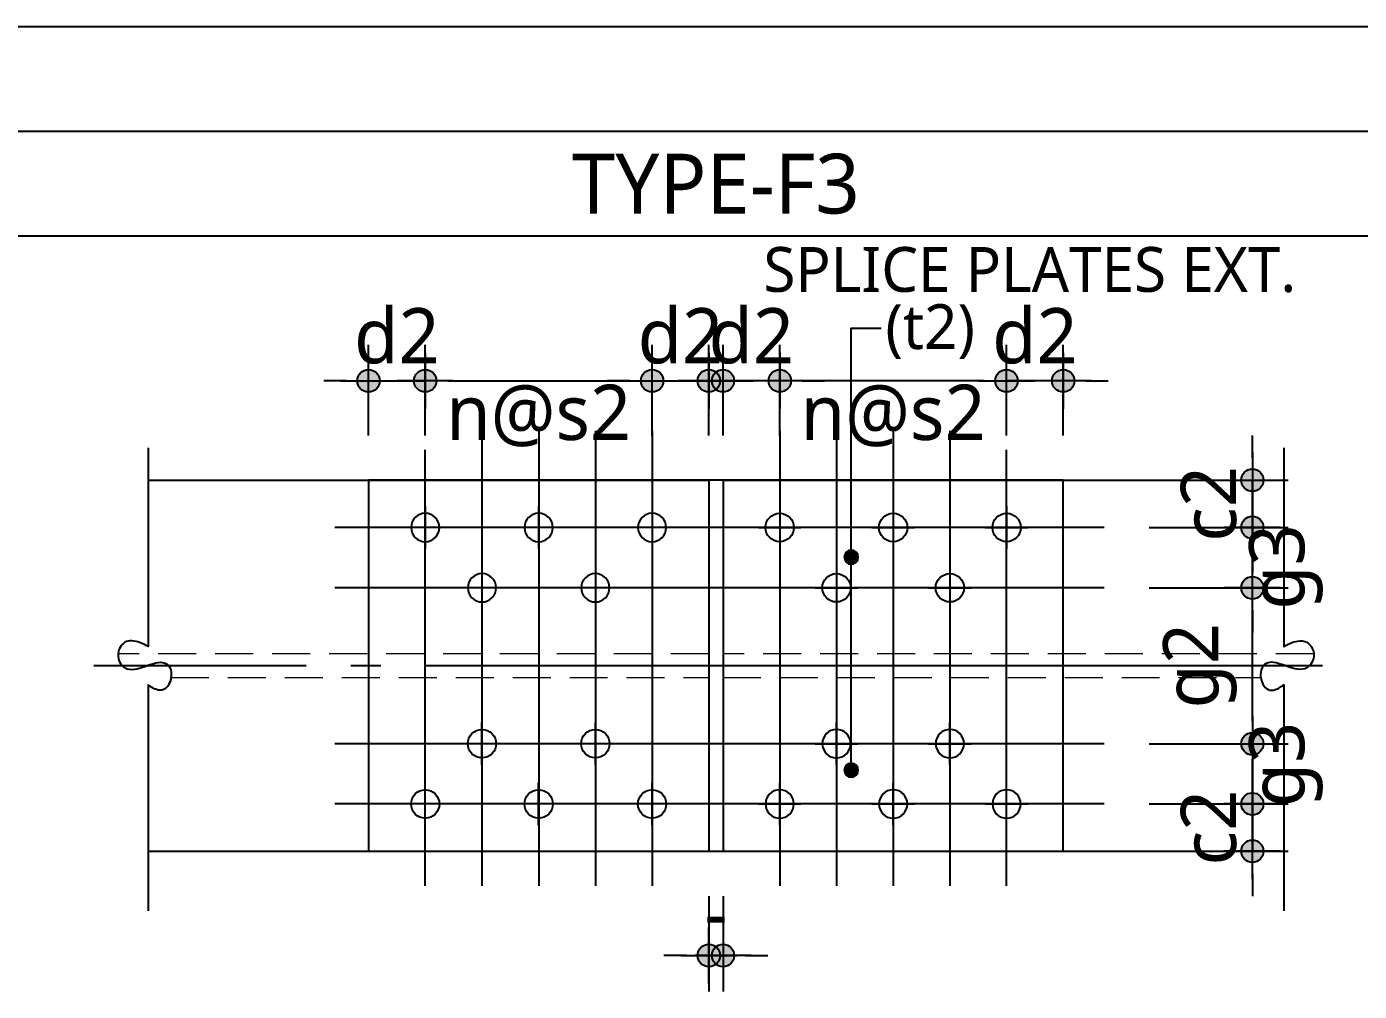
# Model space of a CAD drawing. Header units: millimetres. Extents: x 286090 to 357205, y -16350 to 13350.
# Drawn here: x 344881 to 349338, y 6129 to 9356 of the extents above; entities that cross this region are included whole.
import ezdxf
from ezdxf.enums import TextEntityAlignment as Align

# ---------------------------------------------------------------- set-up
doc = ezdxf.new("R2010")
doc.units = ezdxf.units.MM
doc.header["$LTSCALE"] = 100
doc.header["$PDSIZE"] = -1
doc.linetypes.add('CEN', pattern=[34, 30, -1.5, 1, -1.5])
doc.linetypes.add('HIDDEN', pattern=[9.525, 6.35, -3.175])
doc.layers.get('Defpoints').update_dxf_attribs({"color": 157})
for name, color, linetype in [('2.DIM', 7, 'Continuous'), ('OMM-020-NOTE', 7, 'Continuous'), ('OMM-030-DIM', 7, 'Continuous'), ('OMM-040-CEN', 1, 'CEN'), ('OMM-310-STL B&G', 3, 'Continuous')]:
    doc.layers.add(name, color=color, linetype=linetype)
doc.layers.add('HAT', color=250, linetype='Continuous', lineweight=0)
doc.styles.add('OMM', font='malgun.ttf')
doc.dimstyles.new('SKS-1', dxfattribs={"dimscale": 2, "dimtxt": 1.25, "dimasz": 0.3, "dimexe": 0.5, "dimexo": 1, "dimgap": 0.5, "dimtad": 1, "dimdec": 0, "dimzin": 1, "dimdsep": 46, "dimlunit": 6, "dimtxsty": 'OMM', "dimblk1": 'DIMDOT', "dimblk2": 'DIMDOT', "dimsah": 1, "dimcen": 0.2, "dimclrd": 2, "dimclre": 2, "dimclrt": 6, "dimadec": 0, "dimazin": 0, "dimtfac": 1, "dimtdec": 0, "dimtix": 1, "dimtmove": 1, "dimatfit": 3, "dimfxl": 1, "dimtolj": 1, "dimtzin": 0, "dimarcsym": 0})

# ---------------------------------------------------------------- blocks, each defined once
blk = doc.blocks.new('zw$4DC0')
at = {"layer": 'OMM-040-CEN'}
for p, q in [((54.7, 109.4), (54.7, 0)), ((109.4, 54.7), (0, 54.7))]:
    blk.add_line(p, q, dxfattribs=at)
at = {"layer": 'OMM-310-STL B&G'}
blk.add_circle((54.7, 54.7), 36.5, dxfattribs=at)
blk = doc.blocks.new('DIMDOT')
at = {"layer": '2.DIM'}
h = blk.add_hatch(color=6, dxfattribs=at)
edge = h.paths.add_edge_path()
edge.add_arc((0, 0), 0.5, 0, 360)
at = {"layer": '2.DIM', "color": 1}
for p, q in [((0, -1.25), (0, 1.25)), ((-1.25, 0), (1.25, 0))]:
    blk.add_line(p, q, dxfattribs=at)
at = {"layer": '2.DIM'}
blk.add_circle((0, 0), 0.5, dxfattribs=at)
blk = doc.blocks.new('*D52')
at = {"layer": 'Defpoints', "color": 0, "lineweight": -2, "transparency": 16777216}
for p in [(348484.9, 7838.9), (348980.3, 7838.9), (348484.9, 7680.8)]:
    blk.add_point(p, dxfattribs=at)
at = {"layer": 'OMM-030-DIM', "color": 4, "lineweight": -2, "transparency": 16777216}
for p, q in [((348980.3, 7913.9), (348980.3, 7988.9)), ((348634.9, 7838.9), (349100.3, 7838.9)), ((348980.3, 7680.8), (348980.3, 7838.9)), ((348634.9, 7680.8), (349100.3, 7680.8)), ((348980.3, 7605.8), (348980.3, 7530.8))]:
    blk.add_line(p, q, dxfattribs=at)
at = {"layer": 'OMM-030-DIM', "color": 4, "lineweight": -2, "transparency": 16777216, "xscale": 75, "yscale": 75, "zscale": 75}
for p, rotation in [((348980.3, 7838.9), 270), ((348980.3, 7680.8), 90)]:
    blk.add_blockref('DIMDOT', p, dxfattribs=dict(at, rotation=rotation))
at = {"layer": 'OMM-030-DIM', "color": 6, "transparency": 16777216, "insert": (348834.7, 7759.9), "char_height": 185, "attachment_point": 5, "rotation": 90, "style": 'OMM'}
blk.add_mtext('\\A1;c2', dxfattribs=at)
blk = doc.blocks.new('*D53')
at = {"layer": 'Defpoints', "color": 0, "lineweight": -2, "transparency": 16777216}
for p in [(348158.2, 8171.6), (348158.2, 7838.9), (348347.9, 7838.9)]:
    blk.add_point(p, dxfattribs=at)
at = {"layer": 'OMM-030-DIM', "color": 4, "lineweight": -2, "transparency": 16777216}
for p, q in [((348158.2, 7988.9), (348158.2, 8291.6)), ((348347.9, 7988.9), (348347.9, 8291.6)), ((348083.2, 8171.6), (348008.2, 8171.6)), ((348347.9, 8171.6), (348158.2, 8171.6)), ((348422.9, 8171.6), (348497.9, 8171.6))]:
    blk.add_line(p, q, dxfattribs=at)
at = {"layer": 'OMM-030-DIM', "color": 4, "lineweight": -2, "transparency": 16777216, "xscale": 75, "yscale": 75, "zscale": 75}
blk.add_blockref('DIMDOT', (348158.2, 8171.6), dxfattribs=at)
at = {"layer": 'OMM-030-DIM', "color": 4, "lineweight": -2, "transparency": 16777216, "xscale": 75, "yscale": 75, "zscale": 75, "rotation": 180}
blk.add_blockref('DIMDOT', (348347.9, 8171.6), dxfattribs=at)
at = {"layer": 'OMM-030-DIM', "color": 6, "transparency": 16777216, "insert": (348253.1, 8320.9), "char_height": 185, "attachment_point": 5, "style": 'OMM'}
blk.add_mtext('\\A1;d2', dxfattribs=at)
blk = doc.blocks.new('*D54')
at = {"layer": 'Defpoints', "color": 0, "lineweight": -2, "transparency": 16777216}
for p in [(347209.8, 8171.6), (347209.8, 7838.9), (347399.5, 7838.9)]:
    blk.add_point(p, dxfattribs=at)
at = {"layer": 'OMM-030-DIM', "color": 4, "lineweight": -2, "transparency": 16777216}
for p, q in [((347209.8, 7988.9), (347209.8, 8291.6)), ((347399.5, 7988.9), (347399.5, 8291.6)), ((347134.8, 8171.6), (347059.8, 8171.6)), ((347399.5, 8171.6), (347209.8, 8171.6)), ((347474.5, 8171.6), (347549.5, 8171.6))]:
    blk.add_line(p, q, dxfattribs=at)
at = {"layer": 'OMM-030-DIM', "color": 4, "lineweight": -2, "transparency": 16777216, "xscale": 75, "yscale": 75, "zscale": 75}
blk.add_blockref('DIMDOT', (347209.8, 8171.6), dxfattribs=at)
at = {"layer": 'OMM-030-DIM', "color": 4, "lineweight": -2, "transparency": 16777216, "xscale": 75, "yscale": 75, "zscale": 75, "rotation": 180}
blk.add_blockref('DIMDOT', (347399.5, 8171.6), dxfattribs=at)
at = {"layer": 'OMM-030-DIM', "color": 6, "transparency": 16777216, "insert": (347304.6, 8320.9), "char_height": 185, "attachment_point": 5, "style": 'OMM'}
blk.add_mtext('\\A1;d2', dxfattribs=at)
blk = doc.blocks.new('*D55')
at = {"layer": 'Defpoints', "color": 0, "lineweight": -2, "transparency": 16777216}
for p in [(347399.5, 8171.6), (347399.5, 7838.9), (348158.2, 7838.9)]:
    blk.add_point(p, dxfattribs=at)
at = {"layer": 'OMM-030-DIM', "color": 4, "lineweight": -2, "transparency": 16777216}
for p, q in [((347399.5, 7988.9), (347399.5, 8291.6)), ((348158.2, 7988.9), (348158.2, 8291.6)), ((348083.2, 8171.6), (347474.5, 8171.6))]:
    blk.add_line(p, q, dxfattribs=at)
at = {"layer": 'OMM-030-DIM', "color": 4, "lineweight": -2, "transparency": 16777216, "xscale": 75, "yscale": 75, "zscale": 75, "rotation": 180}
blk.add_blockref('DIMDOT', (347399.5, 8171.6), dxfattribs=at)
at = {"layer": 'OMM-030-DIM', "color": 4, "lineweight": -2, "transparency": 16777216, "xscale": 75, "yscale": 75, "zscale": 75}
blk.add_blockref('DIMDOT', (348158.2, 8171.6), dxfattribs=at)
at = {"layer": 'OMM-030-DIM', "color": 6, "transparency": 16777216, "insert": (347778.9, 8054.6), "char_height": 185, "attachment_point": 5, "style": 'OMM'}
blk.add_mtext('\\A1;n@s2', dxfattribs=at)
blk = doc.blocks.new('*D56')
at = {"layer": 'Defpoints', "color": 0, "lineweight": -2, "transparency": 16777216}
for p in [(346213.9, 8171.6), (346024.2, 7838.9), (346213.9, 7838.9)]:
    blk.add_point(p, dxfattribs=at)
at = {"layer": 'OMM-030-DIM', "color": 4, "lineweight": -2, "transparency": 16777216}
for p, q in [((346024.2, 7988.9), (346024.2, 8291.6)), ((346213.9, 7988.9), (346213.9, 8291.6)), ((345949.2, 8171.6), (345874.2, 8171.6)), ((346024.2, 8171.6), (346213.9, 8171.6)), ((346288.9, 8171.6), (346363.9, 8171.6))]:
    blk.add_line(p, q, dxfattribs=at)
at = {"layer": 'OMM-030-DIM', "color": 4, "lineweight": -2, "transparency": 16777216, "xscale": 75, "yscale": 75, "zscale": 75}
blk.add_blockref('DIMDOT', (346024.2, 8171.6), dxfattribs=at)
at = {"layer": 'OMM-030-DIM', "color": 4, "lineweight": -2, "transparency": 16777216, "xscale": 75, "yscale": 75, "zscale": 75, "rotation": 180}
blk.add_blockref('DIMDOT', (346213.9, 8171.6), dxfattribs=at)
at = {"layer": 'OMM-030-DIM', "color": 6, "transparency": 16777216, "insert": (346119, 8320.9), "char_height": 185, "attachment_point": 5, "style": 'OMM'}
blk.add_mtext('\\A1;d2', dxfattribs=at)
blk = doc.blocks.new('*D57')
at = {"layer": 'Defpoints', "color": 0, "lineweight": -2, "transparency": 16777216}
for p in [(347162.3, 8171.6), (346972.6, 7838.9), (347162.3, 7838.9)]:
    blk.add_point(p, dxfattribs=at)
at = {"layer": 'OMM-030-DIM', "color": 4, "lineweight": -2, "transparency": 16777216}
for p, q in [((346972.6, 7988.9), (346972.6, 8291.6)), ((347162.3, 7988.9), (347162.3, 8291.6)), ((346897.6, 8171.6), (346822.6, 8171.6)), ((346972.6, 8171.6), (347162.3, 8171.6)), ((347237.3, 8171.6), (347312.3, 8171.6))]:
    blk.add_line(p, q, dxfattribs=at)
at = {"layer": 'OMM-030-DIM', "color": 4, "lineweight": -2, "transparency": 16777216, "xscale": 75, "yscale": 75, "zscale": 75}
blk.add_blockref('DIMDOT', (346972.6, 8171.6), dxfattribs=at)
at = {"layer": 'OMM-030-DIM', "color": 4, "lineweight": -2, "transparency": 16777216, "xscale": 75, "yscale": 75, "zscale": 75, "rotation": 180}
blk.add_blockref('DIMDOT', (347162.3, 8171.6), dxfattribs=at)
at = {"layer": 'OMM-030-DIM', "color": 6, "transparency": 16777216, "insert": (347067.5, 8320.9), "char_height": 185, "attachment_point": 5, "style": 'OMM'}
blk.add_mtext('\\A1;d2', dxfattribs=at)
blk = doc.blocks.new('*D58')
at = {"layer": 'Defpoints', "color": 0, "lineweight": -2, "transparency": 16777216}
for p in [(346972.6, 8171.6), (346213.9, 7838.9), (346972.6, 7838.9)]:
    blk.add_point(p, dxfattribs=at)
at = {"layer": 'OMM-030-DIM', "color": 4, "lineweight": -2, "transparency": 16777216}
for p, q in [((346213.9, 7988.9), (346213.9, 8291.6)), ((346972.6, 7988.9), (346972.6, 8291.6)), ((346288.9, 8171.6), (346897.6, 8171.6))]:
    blk.add_line(p, q, dxfattribs=at)
at = {"layer": 'OMM-030-DIM', "color": 4, "lineweight": -2, "transparency": 16777216, "xscale": 75, "yscale": 75, "zscale": 75, "rotation": 180}
blk.add_blockref('DIMDOT', (346213.9, 8171.6), dxfattribs=at)
at = {"layer": 'OMM-030-DIM', "color": 4, "lineweight": -2, "transparency": 16777216, "xscale": 75, "yscale": 75, "zscale": 75}
blk.add_blockref('DIMDOT', (346972.6, 8171.6), dxfattribs=at)
at = {"layer": 'OMM-030-DIM', "color": 6, "transparency": 16777216, "insert": (346593.3, 8054.6), "char_height": 185, "attachment_point": 5, "style": 'OMM'}
blk.add_mtext('\\A1;n@s2', dxfattribs=at)
blk = doc.blocks.new('*D59')
at = {"layer": 'Defpoints', "color": 0, "lineweight": -2, "transparency": 16777216}
for p in [(347162.3, 6598), (347209.8, 6598), (347162.3, 6249.5)]:
    blk.add_point(p, dxfattribs=at)
at = {"layer": 'OMM-030-DIM', "color": 4, "lineweight": -2, "transparency": 16777216}
for p, q in [((347162.3, 6448), (347162.3, 6129.5)), ((347209.8, 6448), (347209.8, 6129.5)), ((347087.3, 6249.5), (347012.3, 6249.5)), ((347209.8, 6249.5), (347162.3, 6249.5)), ((347284.8, 6249.5), (347359.8, 6249.5))]:
    blk.add_line(p, q, dxfattribs=at)
at = {"layer": 'OMM-030-DIM', "color": 4, "lineweight": -2, "transparency": 16777216, "xscale": 75, "yscale": 75, "zscale": 75}
blk.add_blockref('DIMDOT', (347162.3, 6249.5), dxfattribs=at)
at = {"layer": 'OMM-030-DIM', "color": 4, "lineweight": -2, "transparency": 16777216, "xscale": 75, "yscale": 75, "zscale": 75, "rotation": 180}
blk.add_blockref('DIMDOT', (347209.8, 6249.5), dxfattribs=at)
at = {"layer": 'OMM-030-DIM', "color": 6, "transparency": 16777216, "insert": (347186.1, 6392), "char_height": 185, "attachment_point": 5, "style": 'OMM'}
blk.add_mtext('\\A1;-', dxfattribs=at)
blk = doc.blocks.new('zw$12D2')
at = {"layer": 'OMM-030-DIM'}
h = blk.add_hatch(color=4, dxfattribs=at)
edge = h.paths.add_edge_path()
edge.add_ellipse((18.2, 18.2), major_axis=(18.2, 0), ratio=1, start_angle=0, end_angle=360)
at = {"layer": 'OMM-030-DIM', "color": 4}
blk.add_circle((18.2, 18.2, 60), 18.2, dxfattribs=at)
blk = doc.blocks.new('*D60')
at = {"layer": 'Defpoints', "color": 0, "lineweight": -2, "transparency": 16777216}
for p in [(348484.9, 7479.2), (348980.3, 7479.2), (348484.9, 6957.7)]:
    blk.add_point(p, dxfattribs=at)
at = {"layer": 'OMM-030-DIM', "color": 4, "lineweight": -2, "transparency": 16777216}
for p, q in [((348634.9, 7479.2), (349100.3, 7479.2)), ((348980.3, 7032.7), (348980.3, 7404.2)), ((348634.9, 6957.7), (349100.3, 6957.7))]:
    blk.add_line(p, q, dxfattribs=at)
at = {"layer": 'OMM-030-DIM', "color": 4, "lineweight": -2, "transparency": 16777216, "xscale": 75, "yscale": 75, "zscale": 75}
for p, rotation in [((348980.3, 7479.2), 90), ((348980.3, 6957.7), 270)]:
    blk.add_blockref('DIMDOT', p, dxfattribs=dict(at, rotation=rotation))
at = {"layer": 'OMM-030-DIM', "color": 6, "transparency": 16777216, "insert": (348805.2, 7218.5), "char_height": 185, "attachment_point": 5, "rotation": 90, "style": 'OMM'}
blk.add_mtext('\\A1;g2', dxfattribs=at)
blk = doc.blocks.new('*D61')
at = {"layer": 'Defpoints', "color": 0, "lineweight": -2, "transparency": 16777216}
for p in [(348484.9, 6957.7), (348484.9, 6756.1), (348980.3, 6756.1)]:
    blk.add_point(p, dxfattribs=at)
at = {"layer": 'OMM-030-DIM', "color": 4, "lineweight": -2, "transparency": 16777216}
for p, q in [((348980.3, 7032.7), (348980.3, 7107.7)), ((348634.9, 6957.7), (349100.3, 6957.7)), ((348980.3, 6957.7), (348980.3, 6756.1)), ((348634.9, 6756.1), (349100.3, 6756.1)), ((348980.3, 6681.1), (348980.3, 6606.1))]:
    blk.add_line(p, q, dxfattribs=at)
at = {"layer": 'OMM-030-DIM', "color": 4, "lineweight": -2, "transparency": 16777216, "xscale": 75, "yscale": 75, "zscale": 75}
for p, rotation in [((348980.3, 6957.7), 270), ((348980.3, 6756.1), 90)]:
    blk.add_blockref('DIMDOT', p, dxfattribs=dict(at, rotation=rotation))
at = {"layer": 'OMM-030-DIM', "color": 6, "transparency": 16777216, "insert": (349092.8, 6888.1), "char_height": 185, "attachment_point": 5, "rotation": 90, "style": 'OMM'}
blk.add_mtext('\\A1;g3', dxfattribs=at)
blk = doc.blocks.new('*D62')
at = {"layer": 'Defpoints', "color": 0, "lineweight": -2, "transparency": 16777216}
for p in [(348484.9, 6756.1), (348484.9, 6598), (348980.3, 6598)]:
    blk.add_point(p, dxfattribs=at)
at = {"layer": 'OMM-030-DIM', "color": 4, "lineweight": -2, "transparency": 16777216}
for p, q in [((348980.3, 6831.1), (348980.3, 6906.1)), ((348634.9, 6756.1), (349100.3, 6756.1)), ((348980.3, 6756.1), (348980.3, 6598)), ((348634.9, 6598), (349100.3, 6598)), ((348980.3, 6523), (348980.3, 6448))]:
    blk.add_line(p, q, dxfattribs=at)
at = {"layer": 'OMM-030-DIM', "color": 4, "lineweight": -2, "transparency": 16777216, "xscale": 75, "yscale": 75, "zscale": 75}
for p, rotation in [((348980.3, 6756.1), 270), ((348980.3, 6598), 90)]:
    blk.add_blockref('DIMDOT', p, dxfattribs=dict(at, rotation=rotation))
at = {"layer": 'OMM-030-DIM', "color": 6, "transparency": 16777216, "insert": (348834.7, 6677.1), "char_height": 185, "attachment_point": 5, "rotation": 90, "style": 'OMM'}
blk.add_mtext('\\A1;c2', dxfattribs=at)
blk = doc.blocks.new('*D63')
at = {"layer": 'Defpoints', "color": 0, "lineweight": -2, "transparency": 16777216}
for p in [(348484.9, 7680.8), (348980.3, 7680.8), (348484.9, 7479.2)]:
    blk.add_point(p, dxfattribs=at)
at = {"layer": 'OMM-030-DIM', "color": 4, "lineweight": -2, "transparency": 16777216}
for p, q in [((348980.3, 7755.8), (348980.3, 7830.8)), ((348634.9, 7680.8), (349100.3, 7680.8)), ((348980.3, 7479.2), (348980.3, 7680.8)), ((348634.9, 7479.2), (349100.3, 7479.2)), ((348980.3, 7404.2), (348980.3, 7329.2))]:
    blk.add_line(p, q, dxfattribs=at)
at = {"layer": 'OMM-030-DIM', "color": 4, "lineweight": -2, "transparency": 16777216, "xscale": 75, "yscale": 75, "zscale": 75}
for p, rotation in [((348980.3, 7680.8), 270), ((348980.3, 7479.2), 90)]:
    blk.add_blockref('DIMDOT', p, dxfattribs=dict(at, rotation=rotation))
at = {"layer": 'OMM-030-DIM', "color": 6, "transparency": 16777216, "insert": (349092.8, 7548.8), "char_height": 185, "attachment_point": 5, "rotation": 90, "style": 'OMM'}
blk.add_mtext('\\A1;g3', dxfattribs=at)

msp = doc.modelspace()

# ---------------------------------------------------------------- linework, layer by layer
at = {"layer": 'HAT', "linetype": 'HIDDEN', "ltscale": 0.2, "elevation": -60}
for points in [[(347162.3, 7258.8), (345186.6, 7258.8)], [(349185.5, 7258.8), (347209.8, 7258.8)], [(345363.5, 7179.2), (347162.3, 7179.2)], [(347209.8, 7179.2), (349008.6, 7179.2)]]:
    msp.add_lwpolyline(points, dxfattribs=at)
at = {"layer": 'OMM-030-DIM'}
for p, q in [((317004.7, 9355.9, -60), (351904.7, 9355.9, -60)), ((323592.9, 9005.9, -60), (351904.7, 9005.9, -60)), ((317004.7, 8655.9, -60), (351904.7, 8655.9, -60))]:
    msp.add_line(p, q, dxfattribs=at)
at = {"layer": 'OMM-030-DIM', "color": 4, "elevation": -60}
for points in [[(347638.5, 6869.2), (347638.5, 8347.8), (347738.4, 8347.8)], [(345286.7, 7947.1), (345286.7, 7282.7), (345280.4, 7286.2), (345274.6, 7289.1), (345267, 7292.6), (345261.6, 7294.8), (345252.8, 7297.9), (345246.5, 7299.8), (345239.3, 7301.2), (345232.6, 7301.9), (345225.6, 7301.9), (345220.4, 7301), (345215, 7299.3), (345209.6, 7297), (345204.3, 7293.2), (345200.3, 7289.6), (345196.2, 7284.9), (345194.1, 7281.6), (345191.3, 7276.5), (345189.2, 7271.5), (345187.8, 7266.1), (345186.7, 7259.8), (345186.3, 7253.6), (345186.7, 7249), (345187.8, 7242.5), (345189.4, 7236.6), (345192.7, 7229.5), (345196.1, 7224.2), (345200.4, 7219), (345204.6, 7214.9), (345212, 7210.3), (345216.8, 7208.5), (345225.1, 7206.5), (345234, 7206), (345241.7, 7206.6), (345250.1, 7208.4), (345257.4, 7210.3), (345265, 7212.6), (345275.8, 7216.3), (345283.4, 7219), (345292.8, 7222.3), (345302.3, 7225.4), (345312.1, 7228), (345321.2, 7229.6), (345328.9, 7230), (345339.2, 7228.5), (345346.1, 7225.7), (345350.9, 7222.6), (345354.6, 7218.8), (345357.9, 7214.3), (345361.3, 7207.2), (345362.5, 7203.5), (345363.7, 7196.9), (345364.3, 7189.2), (345364, 7183.4), (345363.4, 7178.5), (345362.5, 7174), (345360.4, 7166.1), (345358.1, 7160), (345355.4, 7155), (345352.7, 7150.6), (345348.8, 7146), (345344.9, 7142.5), (345338.8, 7139.2), (345333.5, 7137), (345328.1, 7136.8), (345320.6, 7136.8), (345318, 7137.6), (345311.9, 7139.8), (345307.7, 7141.2), (345303.4, 7143.2), (345298.4, 7146.5), (345295.1, 7148.7), (345290.6, 7151.7), (345286.7, 7154.2), (345286.7, 6399)], [(349085.4, 7947.1), (349085.4, 7282.7), (349091.7, 7286.2), (349097.5, 7289.1), (349105.2, 7292.6), (349110.5, 7294.8), (349119.3, 7297.9), (349125.6, 7299.8), (349132.8, 7301.2), (349139.6, 7301.9), (349146.5, 7301.9), (349151.7, 7301), (349157.1, 7299.3), (349162.5, 7297), (349167.8, 7293.2), (349171.8, 7289.6), (349175.9, 7284.9), (349178, 7281.6), (349180.8, 7276.5), (349182.9, 7271.5), (349184.3, 7266.1), (349185.4, 7259.8), (349185.8, 7253.6), (349185.4, 7249), (349184.3, 7242.5), (349182.7, 7236.6), (349179.4, 7229.5), (349176, 7224.2), (349171.7, 7219), (349167.5, 7214.9), (349160.1, 7210.3), (349155.3, 7208.5), (349147, 7206.5), (349138.1, 7206), (349130.4, 7206.6), (349122, 7208.4), (349114.7, 7210.3), (349107.1, 7212.6), (349096.3, 7216.3), (349088.7, 7219), (349079.4, 7222.3), (349069.8, 7225.4), (349060, 7228), (349050.9, 7229.6), (349043.2, 7230), (349032.9, 7228.5), (349026, 7225.7), (349021.2, 7222.6), (349017.5, 7218.8), (349014.2, 7214.3), (349010.8, 7207.2), (349009.6, 7203.5), (349008.4, 7196.9), (349007.8, 7189.2), (349008.1, 7183.4), (349008.7, 7178.5), (349009.6, 7174), (349011.7, 7166.1), (349014, 7160), (349016.7, 7155), (349019.4, 7150.6), (349023.3, 7146), (349027.2, 7142.5), (349033.3, 7139.2), (349038.6, 7137), (349044.1, 7136.8), (349051.5, 7136.8), (349054.2, 7137.6), (349060.3, 7139.8), (349064.4, 7141.2), (349068.7, 7143.2), (349073.7, 7146.5), (349077, 7148.7), (349081.5, 7151.7), (349085.4, 7154.2), (349085.4, 6399)]]:
    msp.add_lwpolyline(points, dxfattribs=at)
at = {"layer": 'OMM-040-CEN'}
for p, q in [((346403.6, 8004.4, -60), (346403.6, 6482.7, -60)), ((346593.3, 8004.4, -60), (346593.3, 6482.7, -60)), ((346783, 8004.4, -60), (346783, 6482.7, -60)), ((346972.6, 8004.4, -60), (346972.6, 6482.7, -60)), ((347399.5, 8004.4, -60), (347399.5, 6482.7, -60)), ((347589.2, 8004.4, -60), (347589.2, 6482.7, -60)), ((347778.9, 8004.4, -60), (347778.9, 6482.7, -60)), ((347968.6, 8004.4, -60), (347968.6, 6482.7, -60)), ((346213.9, 6482.7, -60), (346213.9, 7940.9, -60)), ((348158.2, 6482.7, -60), (348158.2, 7940.9, -60)), ((348484.9, 7680.8, -60), (345911.5, 7680.8, -60)), ((348484.9, 7479.2, -60), (345911.5, 7479.2, -60)), ((349215.4, 7218.5, -60), (345105.1, 7218.5, -60)), ((348484.9, 6957.7, -60), (345911.5, 6957.7, -60)), ((348484.9, 6756.1, -60), (345911.5, 6756.1, -60))]:
    msp.add_line(p, q, dxfattribs=at)
at = {"layer": 'OMM-310-STL B&G'}
for p, q in [((345286.7, 7838.9, -60), (347162.3, 7838.9, -60)), ((347162.3, 7838.9, -60), (347162.3, 6598, -60)), ((347209.8, 7838.9, -60), (349085.4, 7838.9, -60)), ((347209.8, 7838.9, -60), (347209.8, 6598, -60)), ((345286.7, 6598, -60), (347162.3, 6598, -60)), ((347209.8, 6598, -60), (349085.4, 6598, -60))]:
    msp.add_line(p, q, dxfattribs=at)
at = {"layer": 'OMM-310-STL B&G', "color": 6, "elevation": -60}
msp.add_lwpolyline([(348347.9, 7838.9), (346024.2, 7838.9), (346024.2, 6598), (348347.9, 6598)], close=True, dxfattribs=at)

# ---------------------------------------------------------------- block references
at = {"layer": 'OMM-030-DIM', "color": 4, "xscale": -1.3, "yscale": 1.3, "zscale": 1.3}
for p in [(347662.2, 7557.9, -60), (347662.2, 6845.5, -60)]:
    msp.add_blockref('zw$12D2', p, dxfattribs=at)
at = {"layer": 'OMM-310-STL B&G', "yscale": 1.3, "zscale": 1.3}
for p, xscale, rotation in [((346142.7, 7609.7, -60), -1.3, 270), ((346522.1, 7609.7, -60), -1.3, 270), ((346901.5, 7609.7, -60), -1.3, 270), ((347470.6, 7609.7, -60), 1.3, 90), ((347850, 7609.7, -60), 1.3, 90), ((348229.4, 7609.7, -60), 1.3, 90), ((346332.4, 7408.1, -60), -1.3, 270), ((346711.8, 7408.1, -60), -1.3, 270), ((347660.3, 7408.1, -60), 1.3, 90), ((348039.7, 7408.1, -60), 1.3, 90), ((346332.4, 7028.9, -60), 1.3, 270), ((346711.8, 7028.9, -60), 1.3, 270), ((347660.3, 7028.9, -60), -1.3, 89.99999999999984), ((348039.7, 7028.9, -60), -1.3, 89.99999999999984), ((346142.7, 6827.2, -60), 1.3, 270), ((346522.1, 6827.2, -60), 1.3, 270), ((346901.5, 6827.2, -60), 1.3, 270), ((347470.6, 6827.2, -60), -1.3, 89.9999999999998), ((347850, 6827.2, -60), -1.3, 89.9999999999998), ((348229.4, 6827.2, -60), -1.3, 89.9999999999998)]:
    msp.add_blockref('zw$4DC0', p, dxfattribs=dict(at, xscale=xscale, rotation=rotation))

# ---------------------------------------------------------------- texts
at = {"layer": 'OMM-020-NOTE', "style": 'OMM'}
msp.add_text('TYPE-F3', height=200, rotation=360, dxfattribs=at).set_placement((347186.1, 8830.9, -60), align=Align.MIDDLE_CENTER)
for s, p in [('SPLICE PLATES EXT.', (349126.7, 8543.9, -60)), ('(t2)', (348052.5, 8352.7, -60))]:
    msp.add_text(s, height=150, dxfattribs=at).set_placement(p, align=Align.MIDDLE_RIGHT)

# ---------------------------------------------------------------- dimensions: what is measured, and where the dimension line sits
at = {"layer": 'OMM-030-DIM', "color": 4}
for base, p1, p2, picture, middle in [((346213.9, 8171.6, -60), (346024.2, 7838.9, -60), (346213.9, 7838.9, -60), '*D56', (346119, 8320.9, -60)), ((347162.3, 8171.6, -60), (346972.6, 7838.9, -60), (347162.3, 7838.9, -60), '*D57', (347067.5, 8320.9, -60))]:
    dim = msp.add_linear_dim(base=base, p1=p1, p2=p2, text='d2', dimstyle='SKS-1', override={"dimscale": 100, "dimtxt": 1.85, "dimasz": 0.75, "dimexe": 1.2, "dimexo": 1.5, "dimtxsty": 'OMM', "dimblk1": 'DIMDOT', "dimblk2": 'DIMDOT', "dimclrd": 4, "dimclre": 4}, dxfattribs=at)
    dim.commit()
    dim.dimension.update_dxf_attribs({"geometry": picture, "text_midpoint": middle})
for base, p1, p2, angle, text, picture, middle in [((347209.8, 8171.6, -60), (347399.5, 7838.9, -60), (347209.8, 7838.9, -60), 180, 'd2', '*D54', (347304.6, 8320.9, -60)), ((348158.2, 8171.6, -60), (348347.9, 7838.9, -60), (348158.2, 7838.9, -60), 180, 'd2', '*D53', (348253.1, 8320.9, -60)), ((348980.3, 7838.9, -60), (348484.9, 7680.8, -60), (348484.9, 7838.9, -60), 90, 'c2', '*D52', (348834.7, 7759.9, -60)), ((348980.3, 7479.2, -60), (348484.9, 6957.7, -60), (348484.9, 7479.2, -60), 90, 'g2', '*D60', (348805.2, 7218.5, -60)), ((348980.3, 6598, -60), (348484.9, 6756.1, -60), (348484.9, 6598, -60), 270, 'c2', '*D62', (348834.7, 6677.1, -60)), ((347162.3, 6249.5, -60), (347209.8, 6598, -60), (347162.3, 6598, -60), 180, '-', '*D59', (347186.1, 6392, -60))]:
    dim = msp.add_linear_dim(base=base, p1=p1, p2=p2, angle=angle, text=text, dimstyle='SKS-1', override={"dimscale": 100, "dimtxt": 1.85, "dimasz": 0.75, "dimexe": 1.2, "dimexo": 1.5, "dimtxsty": 'OMM', "dimblk1": 'DIMDOT', "dimblk2": 'DIMDOT', "dimclrd": 4, "dimclre": 4}, dxfattribs=at)
    dim.commit()
    dim.dimension.update_dxf_attribs({"geometry": picture, "text_midpoint": middle})
dim = msp.add_linear_dim(base=(346972.6, 8171.6, -60), p1=(346213.9, 7838.9, -60), p2=(346972.6, 7838.9, -60), text='n@s2', dimstyle='SKS-1', override={"dimscale": 100, "dimtxt": 1.85, "dimasz": 0.75, "dimexe": 1.2, "dimexo": 1.5, "dimtxsty": 'OMM', "dimblk1": 'DIMDOT', "dimblk2": 'DIMDOT', "dimclrd": 4, "dimclre": 4}, dxfattribs=at)
dim.commit()
dim.dimension.update_dxf_attribs({"geometry": '*D58', "text_midpoint": (346593.3, 7898.5, -60), "dimtype": 160})
for base, p1, p2, angle, text, picture, middle in [((347399.5, 8171.6, -60), (348158.2, 7838.9, -60), (347399.5, 7838.9, -60), 180, 'n@s2', '*D55', (347778.9, 7898.5, -60)), ((348980.3, 7680.8, -60), (348484.9, 7479.2, -60), (348484.9, 7680.8, -60), 90, 'g3', '*D63', (349267.9, 7548.8, -60)), ((348980.3, 6756.1, -60), (348484.9, 6957.7, -60), (348484.9, 6756.1, -60), 270, 'g3', '*D61', (349267.9, 6888.1, -60))]:
    dim = msp.add_linear_dim(base=base, p1=p1, p2=p2, angle=angle, text=text, dimstyle='SKS-1', override={"dimscale": 100, "dimtxt": 1.85, "dimasz": 0.75, "dimexe": 1.2, "dimexo": 1.5, "dimtxsty": 'OMM', "dimblk1": 'DIMDOT', "dimblk2": 'DIMDOT', "dimclrd": 4, "dimclre": 4}, dxfattribs=at)
    dim.commit()
    dim.dimension.update_dxf_attribs({"geometry": picture, "text_midpoint": middle, "dimtype": 160})

doc.saveas('drawing.dxf')
